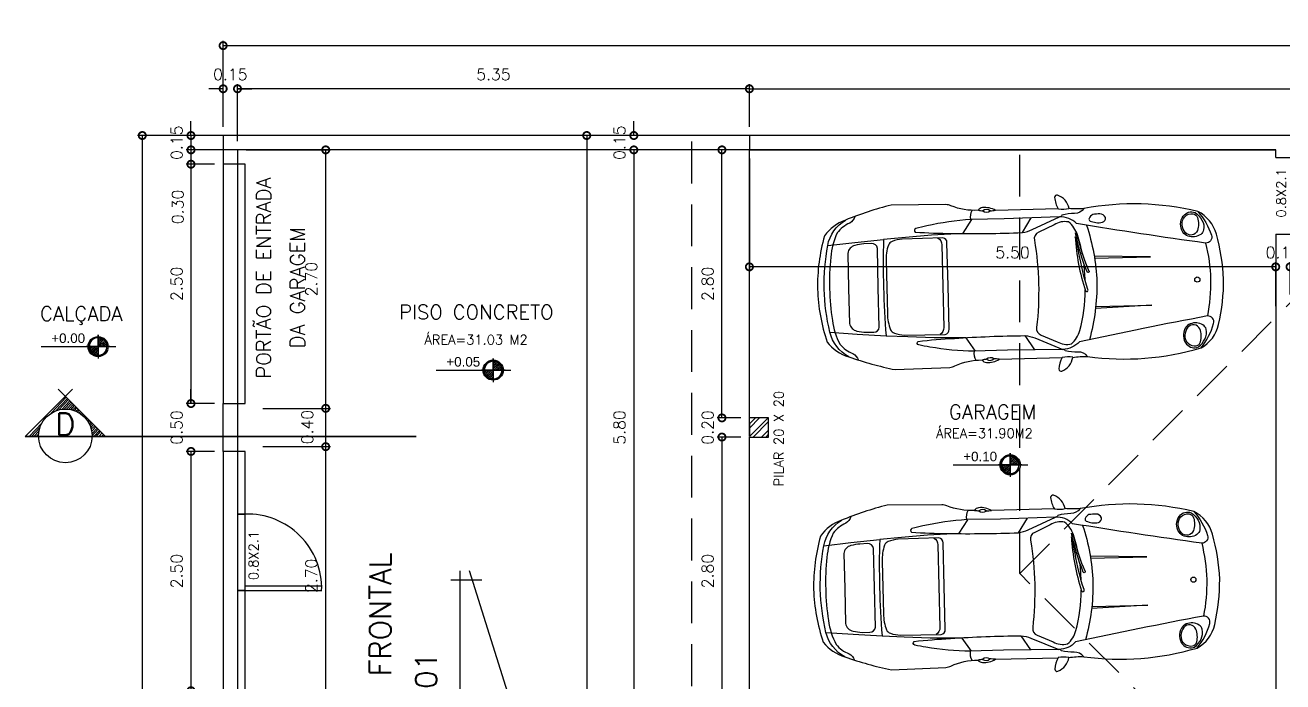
# Model space of a CAD drawing. Extents: x 500 to 638, y 181 to 267.
# Drawn here: x 527.81 to 540.95, y 232.52 to 239.37 of the extents above; entities that cross this region are included whole.
import ezdxf
from ezdxf.enums import TextEntityAlignment as Align

# ---------------------------------------------------------------- set-up
doc = ezdxf.new("R2010")
doc.units = 0
doc.header["$LTSCALE"] = 7
doc.linetypes.add('HIDDEN2', pattern=[0.1875, 0.125, -0.0625])
doc.layers.get('0').update_dxf_attribs({"linetype": 'CONTINUOUS'})
doc.layers.get('DEFPOINTS').update_dxf_attribs({"linetype": 'CONTINUOUS'})
for name, color, linetype in [('ACESSÓRIO', 2, 'CONTINUOUS'), ('ALVENARIA', 7, 'CONTINUOUS'), ('ALVENARIA1', 44, 'CONTINUOUS'), ('COBERTURA', 6, 'CONTINUOUS'), ('COTA', 1, 'CONTINUOUS'), ('JAPOR', 142, 'CONTINUOUS'), ('TEXTO2', 40, 'CONTINUOUS'), ('TEXTO3', 3, 'CONTINUOUS')]:
    doc.layers.add(name, color=color, linetype=linetype)
doc.styles.add('ARIALN', font='arial.ttf')
doc.styles.add('SIMPLEX', font='SIMPLEX.SHX')
doc.dimstyles.new('DIM50', dxfattribs={"dimtxt": 0.12, "dimasz": 0.15, "dimexe": 0.05, "dimexo": 0.09, "dimgap": 0.09, "dimtad": 1, "dimzin": 0, "dimdsep": 46, "dimtxsty": 'SIMPLEX', "dimblk1": 'DOTSMALL', "dimblk2": 'DOTSMALL', "dimsah": 1, "dimcen": 0.09, "dimadec": 0, "dimazin": 0, "dimtfac": 1, "dimtix": 1, "dimtofl": 0, "dimtmove": 2, "dimatfit": 3, "dimldrblk": 'DOTSMALL', "dimfxl": 1, "dimtolj": 1, "dimtzin": 0, "dimarcsym": 0})

# ---------------------------------------------------------------- blocks, each defined once
blk = doc.blocks.new('_DOTSMALL')
at = {"color": 0, "linetype": 'ByBlock', "const_width": 0.5}
blk.add_lwpolyline([(-0.0625, 0, 1), (0.0625, 0, 1)], format="xyb", close=True, dxfattribs=at)
blk = doc.blocks.new('*D19')
at = {"layer": 'COTA', "color": 0, "lineweight": -2}
for p, q in [((535.309, 238.072), (534.119, 238.072)), ((534.169, 238.072), (534.169, 232.272)), ((535.309, 232.272), (534.119, 232.272))]:
    blk.add_line(p, q, dxfattribs=at)
at = {"layer": 'DEFPOINTS', "color": 0}
for p in [(535.399, 238.072), (534.169, 232.272), (535.399, 232.272)]:
    blk.add_point(p, dxfattribs=at)
at = {"layer": 'COTA', "color": 0, "lineweight": -2, "xscale": 0.15, "yscale": 0.15, "zscale": 0.15}
for p, rotation in [((534.169, 238.072), 90), ((534.169, 232.272), 270)]:
    blk.add_blockref('_DOTSMALL', p, dxfattribs=dict(at, rotation=rotation))
at = {"layer": 'COTA', "color": 0, "insert": (534.019, 235.172), "char_height": 0.12, "attachment_point": 5, "rotation": 90, "style": 'SIMPLEX'}
blk.add_mtext('\\A1;5.80', dxfattribs=at)
blk = doc.blocks.new('A$C64AB04FE')
at = {"layer": 'ACESSÓRIO'}
for points in [[(4.245, 0.919, 0.073985), (4.159, 1.473, 0.153936), (3.936, 1.633, 0.035069), (3.454, 1.779), (2.883, 1.77, 0.080758), (2.831, 1.756, -0.111291), (2.545, 1.701, 0.222022), (2.5, 1.728, 0.155977), (2.365, 1.697), (1.709, 1.697, 0.115278), (1.745, 1.815, 0.541385), (1.714, 1.838, 0.273922), (1.597, 1.697, -0.044974), (1.441, 1.693, 0.105774), (0.253, 1.632, 0.212201), (0.064, 1.391, 0.055723), (0, 0.919, 0.055723), (0.064, 0.447, 0.212201), (0.253, 0.206, 0.105774), (1.441, 0.146, -0.044974), (1.597, 0.142, 0.273922), (1.714, 0, 0.541385), (1.745, 0.023, 0.115278), (1.709, 0.142), (2.365, 0.142, 0.155977), (2.5, 0.11, 0.222022), (2.545, 0.137, -0.111291), (2.831, 0.082, 0.080758), (2.883, 0.069), (3.454, 0.059, 0.035069), (3.936, 0.205, 0.153936), (4.159, 0.365, 0.073985)], [(0.413, 1.42, 0.318262), (0.405, 1.588, 0.336631), (0.28, 1.621, 0.107863), (0.211, 1.541, 0.176217), (0.196, 1.438, 0.204198), (0.228, 1.392, 0.234058), (0.361, 1.378, 0.162353)], [(0.386, 1.413, 0.163341), (0.42, 1.496, 0.213722), (0.389, 1.58, 0.243766), (0.303, 1.608, 0.291481), (0.257, 1.568, 0.158425), (0.262, 1.433, 0.556548)], [(2.881, 0.919), (2.881, 0.467, 0.388823), (2.924, 0.415), (3.349, 0.419, 0.078172), (3.454, 0.44, 0.196108), (3.493, 0.476, 0.096829), (3.521, 0.645), (3.521, 0.919), (3.521, 1.193, 0.096829), (3.493, 1.362, 0.196108), (3.454, 1.398, 0.078172), (3.349, 1.42), (2.924, 1.424, 0.388823), (2.881, 1.371)], [(3.61, 0.919), (3.61, 0.508, 0.407574), (3.67, 0.456), (3.749, 0.458, 0.03281), (3.844, 0.472, 0.311096), (3.92, 0.553), (3.92, 0.919), (3.92, 1.285, 0.311096), (3.844, 1.366, 0.03281), (3.749, 1.381), (3.67, 1.382, 0.407574), (3.61, 1.33)], [(1.539, 0.438, 0.066931), (1.446, 1.004, 1.115799), (1.42, 0.993, -0.036962), (1.505, 0.61, 0.02456)], [(1.424, 0.809, -0.043566), (1.537, 0.399, -0.084927), (1.51, 0.465, 0.037508), (1.408, 0.796, -1.353737)], [(0.413, 0.418, -0.318262), (0.405, 0.25, -0.336631), (0.28, 0.217, -0.107863), (0.211, 0.298, -0.176217), (0.196, 0.4, -0.204198), (0.228, 0.447, -0.234058), (0.361, 0.46, -0.162353)], [(0.386, 0.425, -0.163341), (0.42, 0.342, -0.213722), (0.389, 0.258, -0.243766), (0.303, 0.23, -0.291481), (0.257, 0.27, -0.158425), (0.262, 0.405, -0.556548)], [(1.39, 0.25, 0.383263), (1.38, 0.278, 0.054412), (1.32, 0.296, 0.109062), (1.251, 0.294, 0.400423), (1.219, 0.246, 0.320332), (1.276, 0.207, 0.05979), (1.349, 0.211, 0.197788)]]:
    blk.add_lwpolyline(points, format="xyb", close=True, dxfattribs=at)
for points in [[(0.253, 1.632, 0.101535), (0.116, 1.38, 0.52292), (0.179, 1.3, 0.007101), (1.523, 1.537, -0.204495), (1.698, 1.611), (2.276, 1.604), (2.625, 1.607, -0.038718), (3.087, 1.553, -0.010841), (3.202, 1.528, -0.648), (3.209, 1.49, -0.015753), (2.828, 1.468, -0.014486), (2.091, 1.458, -0.071916), (1.987, 1.485), (1.698, 1.611)], [(1.441, 1.693, 0.242846), (1.54, 1.643, -0.066443), (1.673, 1.627, 0.284222), (1.698, 1.611, 0.284222)], [(2.625, 1.607, 0.192613), (2.609, 1.702, 0.192613)], [(3.836, 0.169, -0.178742), (3.892, 0.237, 0.128631), (4.025, 0.337, 0.089194), (4.098, 0.589, 0.036776), (4.119, 0.919, 0.036776), (4.098, 1.249, 0.089194), (4.025, 1.501, 0.128631), (3.892, 1.601, -0.178742), (3.836, 1.67)], [(3.936, 1.633, -0.211518), (4.128, 1.372, -0.047818), (4.176, 0.919, -0.047818), (4.128, 0.466, -0.211518), (3.936, 0.205, -0.211518)], [(1.418, 0.321, -0.070312), (1.325, 0.919, -0.070312), (1.418, 1.517)], [(1.471, 0.614, 0.031083), (1.516, 0.419, 0.14503), (1.606, 0.282, 0.190771), (1.757, 0.308), (1.92, 0.382, 0.400838), (1.966, 0.464, -0.031829), (1.934, 0.919, -0.031829), (1.966, 1.375, 0.400838), (1.92, 1.456), (1.757, 1.53, 0.190771), (1.606, 1.556, 0.14503), (1.516, 1.419, 0.06672), (1.449, 0.997)], [(2.706, 0.375), (3.04, 0.383), (3.313, 0.401), (3.542, 0.416, 0.016855), (3.555, 0.919, 0.016855), (3.542, 1.423), (3.313, 1.438), (3.04, 1.455), (2.706, 1.463)], [(2.977, 0.415, -0.278411), (2.936, 0.488), (2.936, 0.919), (2.936, 1.351, -0.278411), (2.977, 1.423)], [(0.179, 0.538, -0.051873), (0.136, 0.919, -0.051873), (0.179, 1.3)], [(1.448, 0.893, 0.027717), (1.457, 0.714, 0.14503)], [(0.253, 0.206, -0.101535), (0.116, 0.458, -0.52292), (0.179, 0.538, -0.007101), (1.523, 0.301, 0.204495), (1.698, 0.227), (2.276, 0.234), (2.625, 0.231, 0.038718), (3.087, 0.286, 0.010841), (3.202, 0.311, 0.648), (3.209, 0.348, 0.015753), (2.828, 0.371, 0.014486), (2.091, 0.381, 0.071916), (1.987, 0.353), (1.698, 0.227)], [(1.441, 0.146, -0.242846), (1.54, 0.195, 0.066443), (1.673, 0.211, -0.284222), (1.698, 0.227, -0.284222)], [(2.625, 0.231, -0.192613), (2.609, 0.136, -0.192613)]]:
    blk.add_lwpolyline(points, format="xyb", dxfattribs=at)
for points in [[(2.091, 1.458), (1.994, 1.608)], [(2.709, 1.467), (2.615, 1.607)], [(4.128, 1.372), (3.843, 1.398), (3.542, 1.423)], [(1.343, 1.172), (0.757, 1.172), (1.346, 1.193)], [(1.343, 0.667), (0.757, 0.667), (1.346, 0.646)], [(4.128, 0.466), (3.843, 0.44), (3.542, 0.416)], [(2.091, 0.381), (1.994, 0.231)], [(2.709, 0.371), (2.615, 0.232)]]:
    blk.add_lwpolyline(points, dxfattribs=at)
blk.add_circle((0.275, 0.917), 0.0266, dxfattribs=at)
for centre, radius, start, end in [((1.653, 1.991), 0.3, 259.298, 280.702), ((2.44, 2.256), 0.564, 262.3343, 268.0614), ((2.461, 1.645), 0.0619, 53.34, 130.5245), ((2.458, 1.739), 0.06, 231.9068, 311.9577), ((2.44, 2.256), 0.564, 275.8996, 280.6987), ((1.653, -0.153), 0.3, 79.298, 100.702), ((2.44, -0.418), 0.564, 91.9386, 97.6657), ((2.458, 0.099), 0.06, 48.0423, 128.0932), ((2.461, 0.193), 0.0619, 229.4755, 306.66), ((2.44, -0.418), 0.564, 79.3013, 84.1004)]:
    blk.add_arc(centre, radius, start, end, dxfattribs=at)
blk = doc.blocks.new('*D21')
at = {"layer": 'COTA', "color": 0, "lineweight": -2}
for p, q in [((534.169, 238.222), (534.169, 238.372)), ((535.309, 238.222), (534.119, 238.222)), ((535.309, 238.072), (534.119, 238.072)), ((534.169, 238.072), (534.169, 237.922))]:
    blk.add_line(p, q, dxfattribs=at)
at = {"layer": 'DEFPOINTS', "color": 0}
for p in [(535.399, 238.222), (534.169, 238.072), (535.399, 238.072)]:
    blk.add_point(p, dxfattribs=at)
at = {"layer": 'COTA', "color": 0, "lineweight": -2, "xscale": 0.15, "yscale": 0.15, "zscale": 0.15}
for p, rotation in [((534.169, 238.222), 270), ((534.169, 238.072), 90)]:
    blk.add_blockref('_DOTSMALL', p, dxfattribs=dict(at, rotation=rotation))
at = {"layer": 'COTA', "color": 0, "insert": (534.019, 238.147), "char_height": 0.12, "attachment_point": 5, "rotation": 90, "style": 'SIMPLEX'}
blk.add_mtext('\\A1;0.15', dxfattribs=at)
blk = doc.blocks.new('*D37')
at = {"layer": 'COTA', "color": 0, "lineweight": -2}
for p, q in [((540.877, 236.44), (540.877, 236.9)), ((541.027, 236.562), (541.027, 236.9)), ((540.877, 236.85), (540.727, 236.85)), ((541.027, 236.85), (541.177, 236.85))]:
    blk.add_line(p, q, dxfattribs=at)
at = {"layer": 'DEFPOINTS', "color": 0}
for p in [(540.877, 236.85), (541.027, 236.472), (540.877, 236.35)]:
    blk.add_point(p, dxfattribs=at)
at = {"layer": 'COTA', "color": 0, "lineweight": -2, "xscale": 0.15, "yscale": 0.15, "zscale": 0.15}
blk.add_blockref('_DOTSMALL', (540.877, 236.85), dxfattribs=at)
at = {"layer": 'COTA', "color": 0, "lineweight": -2, "xscale": 0.15, "yscale": 0.15, "zscale": 0.15, "rotation": 180}
blk.add_blockref('_DOTSMALL', (541.027, 236.85), dxfattribs=at)
at = {"layer": 'COTA', "color": 0, "insert": (540.952, 237), "char_height": 0.12, "attachment_point": 5, "style": 'SIMPLEX'}
blk.add_mtext('\\A1;0.15', dxfattribs=at)
blk = doc.blocks.new('*D38')
at = {"layer": 'COTA', "color": 0, "lineweight": -2}
for p, q in [((535.377, 237.982), (535.377, 236.8)), ((540.877, 236.44), (540.877, 236.9)), ((540.877, 236.85), (535.377, 236.85))]:
    blk.add_line(p, q, dxfattribs=at)
at = {"layer": 'DEFPOINTS', "color": 0}
for p in [(535.377, 238.072), (535.377, 236.85), (540.877, 236.35)]:
    blk.add_point(p, dxfattribs=at)
at = {"layer": 'COTA', "color": 0, "lineweight": -2, "xscale": 0.15, "yscale": 0.15, "zscale": 0.15, "rotation": 180}
blk.add_blockref('_DOTSMALL', (535.377, 236.85), dxfattribs=at)
at = {"layer": 'COTA', "color": 0, "lineweight": -2, "xscale": 0.15, "yscale": 0.15, "zscale": 0.15}
blk.add_blockref('_DOTSMALL', (540.877, 236.85), dxfattribs=at)
at = {"layer": 'COTA', "color": 0, "insert": (538.127, 237), "char_height": 0.12, "attachment_point": 5, "style": 'SIMPLEX'}
blk.add_mtext('\\A1;5.50', dxfattribs=at)
blk = doc.blocks.new('*D40')
at = {"layer": 'COTA', "color": 0, "lineweight": -2}
for p, q in [((535.287, 238.222), (533.627, 238.222)), ((533.677, 238.222), (533.677, 225.222)), ((535.287, 225.222), (533.627, 225.222))]:
    blk.add_line(p, q, dxfattribs=at)
at = {"layer": 'DEFPOINTS', "color": 0}
for p in [(535.377, 238.222), (533.677, 225.222), (535.377, 225.222)]:
    blk.add_point(p, dxfattribs=at)
at = {"layer": 'COTA', "color": 0, "lineweight": -2, "xscale": 0.15, "yscale": 0.15, "zscale": 0.15}
for p, rotation in [((533.677, 238.222), 90), ((533.677, 225.222), 270)]:
    blk.add_blockref('_DOTSMALL', p, dxfattribs=dict(at, rotation=rotation))
at = {"layer": 'COTA', "color": 0, "insert": (533.527, 231.722), "char_height": 0.12, "attachment_point": 5, "rotation": 90, "style": 'SIMPLEX'}
blk.add_mtext('\\A1;13.00', dxfattribs=at)
blk = doc.blocks.new('*D84')
at = {"layer": 'COTA', "color": 0, "lineweight": -2}
for p, q in [((530.027, 238.162), (530.027, 238.76)), ((535.377, 238.71), (530.027, 238.71)), ((535.377, 238.312), (535.377, 238.76))]:
    blk.add_line(p, q, dxfattribs=at)
at = {"layer": 'DEFPOINTS', "color": 0}
for p in [(530.027, 238.71), (535.377, 238.222), (530.027, 238.072)]:
    blk.add_point(p, dxfattribs=at)
at = {"layer": 'COTA', "color": 0, "lineweight": -2, "xscale": 0.15, "yscale": 0.15, "zscale": 0.15, "rotation": 180}
blk.add_blockref('_DOTSMALL', (530.027, 238.71), dxfattribs=at)
at = {"layer": 'COTA', "color": 0, "lineweight": -2, "xscale": 0.15, "yscale": 0.15, "zscale": 0.15}
blk.add_blockref('_DOTSMALL', (535.377, 238.71), dxfattribs=at)
at = {"layer": 'COTA', "color": 0, "insert": (532.702, 238.86), "char_height": 0.12, "attachment_point": 5, "style": 'SIMPLEX'}
blk.add_mtext('\\A1;5.35', dxfattribs=at)
blk = doc.blocks.new('*D85')
at = {"layer": 'COTA', "color": 0, "lineweight": -2}
for p, q in [((529.877, 238.71), (529.727, 238.71)), ((529.877, 238.312), (529.877, 238.76)), ((530.027, 238.162), (530.027, 238.76)), ((530.027, 238.71), (530.177, 238.71))]:
    blk.add_line(p, q, dxfattribs=at)
at = {"layer": 'DEFPOINTS', "color": 0}
for p in [(529.877, 238.71), (529.877, 238.222), (530.027, 238.072)]:
    blk.add_point(p, dxfattribs=at)
at = {"layer": 'COTA', "color": 0, "lineweight": -2, "xscale": 0.15, "yscale": 0.15, "zscale": 0.15}
blk.add_blockref('_DOTSMALL', (529.877, 238.71), dxfattribs=at)
at = {"layer": 'COTA', "color": 0, "lineweight": -2, "xscale": 0.15, "yscale": 0.15, "zscale": 0.15, "rotation": 180}
blk.add_blockref('_DOTSMALL', (530.027, 238.71), dxfattribs=at)
at = {"layer": 'COTA', "color": 0, "insert": (529.952, 238.86), "char_height": 0.12, "attachment_point": 5, "style": 'SIMPLEX'}
blk.add_mtext('\\A1;0.15', dxfattribs=at)
blk = doc.blocks.new('*D87')
at = {"layer": 'COTA', "color": 0, "lineweight": -2}
for p, q in [((529.877, 238.312), (529.877, 239.211)), ((529.877, 239.161), (547.547, 239.161)), ((564.877, 239.161), (548.207, 239.161)), ((564.877, 238.312), (564.877, 239.211))]:
    blk.add_line(p, q, dxfattribs=at)
at = {"layer": 'DEFPOINTS', "color": 0}
for p in [(564.877, 239.161), (529.877, 238.222), (564.877, 238.222)]:
    blk.add_point(p, dxfattribs=at)
at = {"layer": 'COTA', "color": 0, "lineweight": -2, "xscale": 0.15, "yscale": 0.15, "zscale": 0.15, "rotation": 180}
blk.add_blockref('_DOTSMALL', (529.877, 239.161), dxfattribs=at)
at = {"layer": 'COTA', "color": 0, "lineweight": -2, "xscale": 0.15, "yscale": 0.15, "zscale": 0.15}
blk.add_blockref('_DOTSMALL', (564.877, 239.161), dxfattribs=at)
at = {"layer": 'COTA', "color": 0, "insert": (547.877, 239.296), "char_height": 0.12, "attachment_point": 5, "style": 'SIMPLEX'}
blk.add_mtext('\\A1;35.00', dxfattribs=at)
blk = doc.blocks.new('*D89')
at = {"layer": 'COTA', "color": 0, "lineweight": -2}
for p, q in [((529.541, 238.222), (529.541, 238.372)), ((530.549, 238.222), (529.491, 238.222)), ((530.699, 238.072), (529.491, 238.072)), ((529.541, 238.072), (529.541, 237.922))]:
    blk.add_line(p, q, dxfattribs=at)
at = {"layer": 'DEFPOINTS', "color": 0}
for p in [(529.541, 238.222), (530.639, 238.222), (530.789, 238.072)]:
    blk.add_point(p, dxfattribs=at)
at = {"layer": 'COTA', "color": 0, "lineweight": -2, "xscale": 0.15, "yscale": 0.15, "zscale": 0.15}
for p, rotation in [((529.541, 238.222), 270), ((529.541, 238.072), 90)]:
    blk.add_blockref('_DOTSMALL', p, dxfattribs=dict(at, rotation=rotation))
at = {"layer": 'COTA', "color": 0, "insert": (529.391, 238.147), "char_height": 0.12, "attachment_point": 5, "rotation": 90, "style": 'SIMPLEX'}
blk.add_mtext('\\A1;0.15', dxfattribs=at)
blk = doc.blocks.new('*D132')
at = {"layer": 'COTA', "color": 0, "lineweight": -2}
for p, q in [((530.549, 238.222), (529.491, 238.222)), ((529.541, 238.222), (529.541, 237.922)), ((529.787, 237.922), (529.491, 237.922))]:
    blk.add_line(p, q, dxfattribs=at)
at = {"layer": 'DEFPOINTS', "color": 0}
for p in [(530.639, 238.222), (529.541, 237.922), (529.877, 237.922)]:
    blk.add_point(p, dxfattribs=at)
at = {"layer": 'COTA', "color": 0, "lineweight": -2, "xscale": 0.15, "yscale": 0.15, "zscale": 0.15}
for p, rotation in [((529.541, 238.222), 90), ((529.541, 237.922), 270)]:
    blk.add_blockref('_DOTSMALL', p, dxfattribs=dict(at, rotation=rotation))
at = {"layer": 'COTA', "color": 0, "insert": (529.403, 237.476), "char_height": 0.12, "attachment_point": 5, "rotation": 90, "style": 'SIMPLEX'}
blk.add_mtext('\\A1;0.30', dxfattribs=at)
blk = doc.blocks.new('*D133')
at = {"layer": 'COTA', "color": 0, "lineweight": -2}
for p, q in [((529.787, 237.922), (529.491, 237.922)), ((529.541, 237.922), (529.541, 235.422)), ((529.787, 235.422), (529.491, 235.422))]:
    blk.add_line(p, q, dxfattribs=at)
at = {"layer": 'DEFPOINTS', "color": 0}
for p in [(529.877, 237.922), (529.541, 235.422), (529.877, 235.422)]:
    blk.add_point(p, dxfattribs=at)
at = {"layer": 'COTA', "color": 0, "lineweight": -2, "xscale": 0.15, "yscale": 0.15, "zscale": 0.15}
for p, rotation in [((529.541, 237.922), 90), ((529.541, 235.422), 270)]:
    blk.add_blockref('_DOTSMALL', p, dxfattribs=dict(at, rotation=rotation))
at = {"layer": 'COTA', "color": 0, "insert": (529.391, 236.672), "char_height": 0.12, "attachment_point": 5, "rotation": 90, "style": 'SIMPLEX'}
blk.add_mtext('\\A1;2.50', dxfattribs=at)
blk = doc.blocks.new('*D134')
at = {"layer": 'COTA', "color": 0, "lineweight": -2}
for p, q in [((529.541, 235.422), (529.541, 235.572)), ((529.787, 235.422), (529.491, 235.422)), ((529.787, 234.922), (529.491, 234.922)), ((529.541, 234.922), (529.541, 234.772))]:
    blk.add_line(p, q, dxfattribs=at)
at = {"layer": 'DEFPOINTS', "color": 0}
for p in [(529.877, 235.422), (529.541, 234.922), (529.877, 234.922)]:
    blk.add_point(p, dxfattribs=at)
at = {"layer": 'COTA', "color": 0, "lineweight": -2, "xscale": 0.15, "yscale": 0.15, "zscale": 0.15}
for p, rotation in [((529.541, 235.422), 270), ((529.541, 234.922), 90)]:
    blk.add_blockref('_DOTSMALL', p, dxfattribs=dict(at, rotation=rotation))
at = {"layer": 'COTA', "color": 0, "insert": (529.391, 235.172), "char_height": 0.12, "attachment_point": 5, "rotation": 90, "style": 'SIMPLEX'}
blk.add_mtext('\\A1;0.50', dxfattribs=at)
blk = doc.blocks.new('*D135')
at = {"layer": 'COTA', "color": 0, "lineweight": -2}
for p, q in [((529.787, 234.922), (529.491, 234.922)), ((529.541, 234.922), (529.541, 232.422)), ((529.787, 232.422), (529.491, 232.422))]:
    blk.add_line(p, q, dxfattribs=at)
at = {"layer": 'DEFPOINTS', "color": 0}
for p in [(529.877, 234.922), (529.541, 232.422), (529.877, 232.422)]:
    blk.add_point(p, dxfattribs=at)
at = {"layer": 'COTA', "color": 0, "lineweight": -2, "xscale": 0.15, "yscale": 0.15, "zscale": 0.15}
for p, rotation in [((529.541, 234.922), 90), ((529.541, 232.422), 270)]:
    blk.add_blockref('_DOTSMALL', p, dxfattribs=dict(at, rotation=rotation))
at = {"layer": 'COTA', "color": 0, "insert": (529.391, 233.672), "char_height": 0.12, "attachment_point": 5, "rotation": 90, "style": 'SIMPLEX'}
blk.add_mtext('\\A1;2.50', dxfattribs=at)
blk = doc.blocks.new('*D139')
at = {"layer": 'COTA', "color": 0, "lineweight": -2}
for p, q in [((529.787, 238.222), (528.982, 238.222)), ((529.032, 238.222), (529.032, 225.222)), ((529.787, 225.222), (528.982, 225.222))]:
    blk.add_line(p, q, dxfattribs=at)
at = {"layer": 'DEFPOINTS', "color": 0}
for p in [(529.877, 238.222), (529.032, 225.222), (529.877, 225.222)]:
    blk.add_point(p, dxfattribs=at)
at = {"layer": 'COTA', "color": 0, "lineweight": -2, "xscale": 0.15, "yscale": 0.15, "zscale": 0.15}
for p, rotation in [((529.032, 238.222), 90), ((529.032, 225.222), 270)]:
    blk.add_blockref('_DOTSMALL', p, dxfattribs=dict(at, rotation=rotation))
at = {"layer": 'COTA', "color": 0, "insert": (528.882, 231.722), "char_height": 0.12, "attachment_point": 5, "rotation": 90, "style": 'SIMPLEX'}
blk.add_mtext('\\A1;13.00', dxfattribs=at)
blk = doc.blocks.new('*D141')
at = {"layer": 'COTA', "color": 0, "lineweight": -2}
for p, q in [((530.292, 234.972), (530.999, 234.972)), ((530.949, 232.272), (530.949, 234.972)), ((530.129, 232.272), (530.999, 232.272))]:
    blk.add_line(p, q, dxfattribs=at)
at = {"layer": 'DEFPOINTS', "color": 0}
for p in [(530.202, 234.972), (530.949, 234.972), (530.039, 232.272)]:
    blk.add_point(p, dxfattribs=at)
at = {"layer": 'COTA', "color": 0, "lineweight": -2, "xscale": 0.15, "yscale": 0.15, "zscale": 0.15}
for p, rotation in [((530.949, 234.972), 90), ((530.949, 232.272), 270)]:
    blk.add_blockref('_DOTSMALL', p, dxfattribs=dict(at, rotation=rotation))
at = {"layer": 'COTA', "color": 0, "insert": (530.799, 233.622), "char_height": 0.12, "attachment_point": 5, "rotation": 90, "style": 'SIMPLEX'}
blk.add_mtext('\\A1;2.70', dxfattribs=at)
blk = doc.blocks.new('*D142')
at = {"layer": 'COTA', "color": 0, "lineweight": -2}
for p, q in [((530.292, 235.372), (530.999, 235.372)), ((530.949, 234.972), (530.949, 235.372)), ((530.292, 234.972), (530.999, 234.972))]:
    blk.add_line(p, q, dxfattribs=at)
at = {"layer": 'DEFPOINTS', "color": 0}
for p in [(530.202, 235.372), (530.949, 235.372), (530.202, 234.972)]:
    blk.add_point(p, dxfattribs=at)
at = {"layer": 'COTA', "color": 0, "lineweight": -2, "xscale": 0.15, "yscale": 0.15, "zscale": 0.15}
for p, rotation in [((530.949, 235.372), 90), ((530.949, 234.972), 270)]:
    blk.add_blockref('_DOTSMALL', p, dxfattribs=dict(at, rotation=rotation))
at = {"layer": 'COTA', "color": 0, "insert": (530.757, 235.176), "char_height": 0.12, "attachment_point": 5, "rotation": 90, "style": 'SIMPLEX'}
blk.add_mtext('\\A1;0.40', dxfattribs=at)
blk = doc.blocks.new('*D143')
at = {"layer": 'COTA', "color": 0, "lineweight": -2}
for p, q in [((530.117, 238.072), (530.999, 238.072)), ((530.949, 235.372), (530.949, 238.072)), ((530.292, 235.372), (530.999, 235.372))]:
    blk.add_line(p, q, dxfattribs=at)
at = {"layer": 'DEFPOINTS', "color": 0}
for p in [(530.027, 238.072), (530.949, 238.072), (530.202, 235.372)]:
    blk.add_point(p, dxfattribs=at)
at = {"layer": 'COTA', "color": 0, "lineweight": -2, "xscale": 0.15, "yscale": 0.15, "zscale": 0.15}
for p, rotation in [((530.949, 238.072), 90), ((530.949, 235.372), 270)]:
    blk.add_blockref('_DOTSMALL', p, dxfattribs=dict(at, rotation=rotation))
at = {"layer": 'COTA', "color": 0, "insert": (530.799, 236.722), "char_height": 0.12, "attachment_point": 5, "rotation": 90, "style": 'SIMPLEX'}
blk.add_mtext('\\A1;2.70', dxfattribs=at)
blk = doc.blocks.new('*D144')
at = {"layer": 'COTA', "color": 0, "lineweight": -2}
for p, q in [((535.377, 238.312), (535.377, 238.76)), ((535.377, 238.71), (559.856, 238.71)), ((559.856, 238.162), (559.856, 238.76))]:
    blk.add_line(p, q, dxfattribs=at)
at = {"layer": 'DEFPOINTS', "color": 0}
for p in [(559.856, 238.71), (535.377, 238.222), (559.856, 238.072)]:
    blk.add_point(p, dxfattribs=at)
at = {"layer": 'COTA', "color": 0, "lineweight": -2, "xscale": 0.15, "yscale": 0.15, "zscale": 0.15, "rotation": 180}
blk.add_blockref('_DOTSMALL', (535.377, 238.71), dxfattribs=at)
at = {"layer": 'COTA', "color": 0, "lineweight": -2, "xscale": 0.15, "yscale": 0.15, "zscale": 0.15}
blk.add_blockref('_DOTSMALL', (559.856, 238.71), dxfattribs=at)
at = {"layer": 'COTA', "color": 0, "insert": (547.617, 238.86), "char_height": 0.12, "attachment_point": 5, "style": 'SIMPLEX'}
blk.add_mtext('\\A1;24.50', dxfattribs=at)
blk = doc.blocks.new('*D160')
at = {"layer": 'COTA', "color": 0, "lineweight": -2}
for p, q in [((535.287, 238.072), (535.04, 238.072)), ((535.09, 235.272), (535.09, 238.072)), ((535.287, 235.272), (535.04, 235.272))]:
    blk.add_line(p, q, dxfattribs=at)
at = {"layer": 'DEFPOINTS', "color": 0}
for p in [(535.09, 238.072), (535.377, 238.072), (535.377, 235.272)]:
    blk.add_point(p, dxfattribs=at)
at = {"layer": 'COTA', "color": 0, "lineweight": -2, "xscale": 0.15, "yscale": 0.15, "zscale": 0.15}
for p, rotation in [((535.09, 238.072), 90), ((535.09, 235.272), 270)]:
    blk.add_blockref('_DOTSMALL', p, dxfattribs=dict(at, rotation=rotation))
at = {"layer": 'COTA', "color": 0, "insert": (534.94, 236.672), "char_height": 0.12, "attachment_point": 5, "rotation": 90, "style": 'SIMPLEX'}
blk.add_mtext('\\A1;2.80', dxfattribs=at)
blk = doc.blocks.new('*D161')
at = {"layer": 'COTA', "color": 0, "lineweight": -2}
for p, q in [((535.09, 235.272), (535.09, 235.422)), ((535.287, 235.272), (535.04, 235.272)), ((535.287, 235.072), (535.04, 235.072)), ((535.09, 235.072), (535.09, 234.922))]:
    blk.add_line(p, q, dxfattribs=at)
at = {"layer": 'DEFPOINTS', "color": 0}
for p in [(535.377, 235.272), (535.09, 235.072), (535.377, 235.072)]:
    blk.add_point(p, dxfattribs=at)
at = {"layer": 'COTA', "color": 0, "lineweight": -2, "xscale": 0.15, "yscale": 0.15, "zscale": 0.15}
for p, rotation in [((535.09, 235.272), 270), ((535.09, 235.072), 90)]:
    blk.add_blockref('_DOTSMALL', p, dxfattribs=dict(at, rotation=rotation))
at = {"layer": 'COTA', "color": 0, "insert": (534.94, 235.172), "char_height": 0.12, "attachment_point": 5, "rotation": 90, "style": 'SIMPLEX'}
blk.add_mtext('\\A1;0.20', dxfattribs=at)
blk = doc.blocks.new('*D162')
at = {"layer": 'COTA', "color": 0, "lineweight": -2}
for p, q in [((535.287, 235.072), (535.04, 235.072)), ((535.09, 235.072), (535.09, 232.272)), ((535.219, 232.272), (535.04, 232.272))]:
    blk.add_line(p, q, dxfattribs=at)
at = {"layer": 'DEFPOINTS', "color": 0}
for p in [(535.377, 235.072), (535.09, 232.272), (535.309, 232.272)]:
    blk.add_point(p, dxfattribs=at)
at = {"layer": 'COTA', "color": 0, "lineweight": -2, "xscale": 0.15, "yscale": 0.15, "zscale": 0.15}
for p, rotation in [((535.09, 235.072), 90), ((535.09, 232.272), 270)]:
    blk.add_blockref('_DOTSMALL', p, dxfattribs=dict(at, rotation=rotation))
at = {"layer": 'COTA', "color": 0, "insert": (534.94, 233.672), "char_height": 0.12, "attachment_point": 5, "rotation": 90, "style": 'SIMPLEX'}
blk.add_mtext('\\A1;2.80', dxfattribs=at)

msp = doc.modelspace()

# ---------------------------------------------------------------- hatches: boundary and pattern name
at = {"layer": 'ALVENARIA1'}
h = msp.add_hatch(dxfattribs=at)
h.set_pattern_fill('ANSI32', color=256, scale=0.25, style=0)
h.set_pattern_definition([(45, (0, 0), (-0.06629126, 0.06629126), []), (45, (0.04419, 0), (-0.06629126, 0.06629126), [])])
h.paths.add_polyline_path([(535.577, 235.272), (535.377, 235.272), (535.377, 235.072), (535.577, 235.072)])

# ---------------------------------------------------------------- linework, layer by layer
at = {"layer": 'ALVENARIA'}
for p, q in [((564.877, 238.222), (529.877, 238.222)), ((529.877, 238.222), (529.877, 237.923)), ((559.656, 238.222), (535.377, 238.222)), ((535.377, 238.222), (535.377, 238.072)), ((535.377, 238.072), (540.877, 238.072)), ((540.877, 237.992), (540.877, 238.072)), ((530.027, 237.923), (529.877, 237.923)), ((540.877, 237.992), (541.027, 237.992)), ((540.877, 237.192), (540.877, 232.272)), ((540.877, 237.192), (541.027, 237.192)), ((529.877, 235.422), (530.027, 235.422)), ((529.877, 234.922), (529.877, 235.422)), ((530.027, 235.422), (530.027, 234.922)), ((530.027, 234.922), (529.877, 234.922))]:
    msp.add_line(p, q, dxfattribs=at)
msp.add_lwpolyline([(540.877, 238.072), (530.027, 238.072), (530.027, 237.923)], dxfattribs=at)
at = {"layer": 'ALVENARIA1'}
for p, q in [((535.377, 235.272), (535.377, 238.072)), ((529.877, 237.923), (529.877, 235.422)), ((535.377, 235.077), (535.377, 235.272)), ((535.377, 232.272), (535.377, 235.072)), ((529.877, 234.922), (529.877, 232.421))]:
    msp.add_line(p, q, dxfattribs=at)
at = {"layer": 'ALVENARIA1', "linetype": 'ByBlock', "ltscale": 0.15}
for p, q in [((527.808, 235.077), (528.302, 235.573)), ((528.648, 235.078), (528.152, 235.573)), ((528.081, 235.322), (528.237, 235.488)), ((528.126, 235.344), (528.25, 235.475)), ((528.161, 235.355), (528.262, 235.463)), ((528.19, 235.361), (528.275, 235.451)), ((528.216, 235.363), (528.287, 235.438)), ((528.241, 235.363), (528.299, 235.426)), ((528.263, 235.362), (528.312, 235.414)), ((528.284, 235.358), (528.324, 235.401)), ((528.303, 235.353), (528.337, 235.389)), ((528.322, 235.348), (528.349, 235.376)), ((528.339, 235.341), (528.361, 235.364)), ((528.356, 235.333), (528.374, 235.352)), ((528.372, 235.324), (528.386, 235.339)), ((528.387, 235.314), (528.399, 235.327)), ((528.401, 235.304), (528.411, 235.315)), ((528.414, 235.293), (528.423, 235.302)), ((528.427, 235.281), (528.436, 235.29)), ((528.439, 235.268), (528.448, 235.278)), ((527.85, 235.077), (527.983, 235.218)), ((527.875, 235.077), (527.963, 235.171)), ((528.45, 235.254), (528.461, 235.265)), ((528.461, 235.24), (528.473, 235.253)), ((528.47, 235.224), (528.485, 235.24)), ((528.479, 235.208), (528.498, 235.228)), ((528.487, 235.191), (528.51, 235.216)), ((528.494, 235.173), (528.523, 235.203)), ((528.499, 235.153), (528.535, 235.191)), ((528.501, 235.078), (528.572, 235.154)), ((528.504, 235.132), (528.547, 235.179)), ((528.507, 235.11), (528.56, 235.166)), ((528.525, 235.078), (528.585, 235.142)), ((527.808, 235.077), (528.651, 235.078)), ((527.808, 235.077), (531.895, 235.077)), ((531.895, 235.077), (527.808, 235.077)), ((527.899, 235.077), (527.954, 235.136)), ((527.923, 235.077), (527.95, 235.106)), ((527.947, 235.077), (527.949, 235.08)), ((528.549, 235.078), (528.597, 235.129)), ((528.578, 235.078), (528.612, 235.115)), ((528.607, 235.078), (528.628, 235.1)), ((528.648, 235.078), (528.648, 235.078)), ((532.258, 233.579), (532.58, 233.579)), ((532.351, 233.673), (532.351, 232.176)), ((532.972, 232.02), (532.453, 233.673))]:
    msp.add_line(p, q, dxfattribs=at)
at = {"layer": 'ALVENARIA1'}
for points in [[(535.377, 235.072), (535.577, 235.072), (535.577, 235.272), (535.377, 235.272)], [(535.377, 235.21), (535.377, 235.077)]]:
    msp.add_lwpolyline(points, dxfattribs=at)
at = {"layer": 'ALVENARIA1', "linetype": 'ByBlock', "ltscale": 0.15}
msp.add_circle((528.228, 235.084), 0.28, dxfattribs=at)
at = {"layer": 'COBERTURA', "linetype": 'HIDDEN2', "ltscale": 0.5}
for p, q in [((534.776, 227.221), (534.776, 238.222)), ((538.202, 233.646), (538.202, 238.222)), ((538.202, 233.646), (541.627, 237.072)), ((539.701, 232.147), (538.202, 233.646))]:
    msp.add_line(p, q, dxfattribs=at)
at = {"layer": 'JAPOR'}
for p, q in [((530.107, 234.268), (530.027, 234.268)), ((530.027, 234.268), (530.107, 234.268)), ((530.107, 233.468), (530.027, 233.468)), ((530.027, 233.468), (530.107, 233.468)), ((530.107, 233.468), (530.107, 233.518)), ((530.107, 233.518), (530.907, 233.518)), ((530.107, 233.468), (530.907, 233.468))]:
    msp.add_line(p, q, dxfattribs=at)
for points in [[(530.027, 235.421), (530.107, 235.421), (530.107, 237.923), (530.027, 237.923)], [(530.027, 232.42), (530.107, 232.42), (530.107, 234.922), (530.027, 234.922)]]:
    msp.add_lwpolyline(points, close=True, dxfattribs=at)
msp.add_arc((530.132, 233.493), 0.775, 358.1524, 91.8476, dxfattribs=at)
at = {"layer": 'TEXTO2'}
for p, q in [((528.57, 236.14), (528.57, 235.892)), ((528.57, 236.017), (528.57, 236.14)), ((527.974, 236.017), (528.755, 236.017)), ((528.694, 236.017), (528.447, 236.017)), ((528.48, 236.018), (528.661, 236.018)), ((532.699, 235.771), (532.699, 235.893)), ((532.699, 235.893), (532.699, 235.646)), ((532.103, 235.77), (532.883, 235.77)), ((532.823, 235.771), (532.576, 235.771)), ((532.609, 235.771), (532.789, 235.771)), ((538.102, 234.904), (538.102, 234.657)), ((538.102, 234.782), (538.102, 234.904)), ((537.506, 234.781), (538.286, 234.781)), ((538.225, 234.782), (537.979, 234.782)), ((538.011, 234.782), (538.192, 234.782))]:
    msp.add_line(p, q, dxfattribs=at)
at = {"layer": 'TEXTO2', "const_width": 0.0068}
for points in [[(528.663, 236.017, 0.00165), (528.663, 236.018, 0.412282), (528.57, 236.112, 1)], [(528.656, 236.017, 0.00165), (528.656, 236.018, 0.412282), (528.57, 236.104, 0.412282)], [(528.648, 236.017, 0.001965), (528.648, 236.018, 0.411913), (528.57, 236.097, 1)], [(528.641, 236.017, 0.001965), (528.641, 236.018, 0.411913), (528.57, 236.089, 0.411913)], [(528.633, 236.017, 0.002428), (528.633, 236.018, 0.411372), (528.57, 236.082, 1)], [(528.626, 236.017, 0.002428), (528.626, 236.018, 0.411372), (528.57, 236.074, 0.411372)], [(528.618, 236.017, 0.003176), (528.618, 236.018, 0.410497), (528.57, 236.067, 1)], [(528.611, 236.017, 0.003176), (528.611, 236.018, 0.410497), (528.57, 236.059, 0.410497)], [(528.476, 236.017, 0.414214), (528.57, 235.924, 0.412282)], [(528.484, 236.017, 0.414214), (528.57, 235.932, 0.414214)], [(528.491, 236.018, 0.416517), (528.57, 235.939, 0.411913)], [(528.499, 236.018, 0.416517), (528.57, 235.947, 0.416517)], [(528.506, 236.018, 0.417061), (528.57, 235.954, 0.411372)], [(528.514, 236.018, 0.417061), (528.57, 235.962, 0.417061)], [(528.521, 236.018, 0.41794), (528.57, 235.969, 0.410497)], [(528.529, 236.018, 0.41794), (528.57, 235.977, 0.41794)], [(528.536, 236.018, 0.419603), (528.57, 235.984, 0.408844)], [(528.544, 236.018, 0.419603), (528.57, 235.992, 0.419603)], [(528.551, 236.018, 0.419603), (528.57, 235.999, 0.419603)], [(528.559, 236.018, 0.419603), (528.57, 236.007, 0.419603)], [(528.566, 236.018, 0.419603), (528.57, 236.014, 0.419603)], [(528.573, 236.018, 0.004592), (528.573, 236.018, 0.408844), (528.57, 236.022, 0.408844)], [(528.603, 236.017, 0.004592), (528.603, 236.018, 0.408844), (528.57, 236.052, 1)], [(528.596, 236.017, 0.004592), (528.596, 236.018, 0.408844), (528.57, 236.044, 0.408844)], [(528.588, 236.018, 0.004592), (528.588, 236.018, 0.408844), (528.57, 236.037, 0.408844)], [(528.581, 236.018, 0.004592), (528.581, 236.018, 0.408844), (528.57, 236.029, 0.408844)], [(532.792, 235.771, 0.00165), (532.792, 235.771, 0.412282), (532.699, 235.865, 1)], [(532.785, 235.771, 0.00165), (532.785, 235.771, 0.412282), (532.699, 235.858, 0.412282)], [(532.777, 235.771, 0.001965), (532.777, 235.771, 0.411913), (532.699, 235.85, 1)], [(532.77, 235.771, 0.001965), (532.77, 235.771, 0.411913), (532.699, 235.843, 0.411913)], [(532.762, 235.771, 0.002428), (532.762, 235.771, 0.411372), (532.699, 235.835, 1)], [(532.755, 235.771, 0.002428), (532.755, 235.771, 0.411372), (532.699, 235.828, 0.411372)], [(532.747, 235.771, 0.003176), (532.747, 235.771, 0.410497), (532.699, 235.82, 1)], [(532.74, 235.771, 0.003176), (532.74, 235.771, 0.410497), (532.699, 235.813, 0.410497)], [(532.732, 235.771, 0.004592), (532.732, 235.771, 0.408844), (532.699, 235.805, 1)], [(532.725, 235.771, 0.004592), (532.725, 235.771, 0.408844), (532.699, 235.798, 0.408844)], [(532.605, 235.771, 0.414214), (532.699, 235.678, 0.412282)], [(532.612, 235.771, 0.414214), (532.699, 235.685, 0.414214)], [(532.62, 235.771, 0.416517), (532.699, 235.693, 0.411913)], [(532.627, 235.771, 0.416517), (532.699, 235.7, 0.416517)], [(532.635, 235.771, 0.417061), (532.699, 235.708, 0.411372)], [(532.642, 235.771, 0.417061), (532.699, 235.715, 0.417061)], [(532.65, 235.771, 0.41794), (532.699, 235.723, 0.410497)], [(532.657, 235.771, 0.41794), (532.699, 235.73, 0.41794)], [(532.665, 235.771, 0.419603), (532.699, 235.738, 0.408844)], [(532.672, 235.771, 0.419603), (532.699, 235.745, 0.419603)], [(532.68, 235.771, 0.419603), (532.699, 235.753, 0.419603)], [(532.687, 235.771, 0.419603), (532.699, 235.76, 0.419603)], [(532.695, 235.771, 0.419603), (532.699, 235.768, 0.419603)], [(532.71, 235.771, 0.004592), (532.71, 235.771, 0.408844), (532.699, 235.783, 0.408844)], [(532.702, 235.771, 0.004592), (532.702, 235.771, 0.408844), (532.699, 235.775, 0.408844)], [(532.717, 235.771, 0.004592), (532.717, 235.771, 0.408844), (532.699, 235.79, 0.408844)], [(538.195, 234.782, 0.00165), (538.195, 234.782, 0.412282), (538.102, 234.876, 1)], [(538.007, 234.782, 0.414214), (538.102, 234.689, 0.412282)], [(538.015, 234.782, 0.414214), (538.102, 234.696, 0.414214)], [(538.022, 234.782, 0.416517), (538.102, 234.704, 0.411913)], [(538.03, 234.782, 0.416517), (538.102, 234.711, 0.416517)], [(538.037, 234.782, 0.417061), (538.102, 234.719, 0.411372)], [(538.045, 234.782, 0.417061), (538.102, 234.726, 0.417061)], [(538.052, 234.782, 0.41794), (538.102, 234.734, 0.410497)], [(538.06, 234.782, 0.41794), (538.102, 234.741, 0.41794)], [(538.067, 234.782, 0.419603), (538.102, 234.749, 0.408844)], [(538.075, 234.782, 0.419603), (538.102, 234.756, 0.419603)], [(538.082, 234.782, 0.419603), (538.101, 234.764, 0.419603)], [(538.09, 234.782, 0.419603), (538.101, 234.771, 0.419603)], [(538.097, 234.782, 0.419603), (538.101, 234.779, 0.419603)], [(538.187, 234.782, 0.00165), (538.187, 234.782, 0.412282), (538.102, 234.868, 0.412282)], [(538.18, 234.782, 0.001965), (538.18, 234.782, 0.411913), (538.102, 234.861, 1)], [(538.172, 234.782, 0.001965), (538.172, 234.782, 0.411913), (538.102, 234.853, 0.411913)], [(538.165, 234.782, 0.002428), (538.165, 234.782, 0.411372), (538.102, 234.846, 1)], [(538.157, 234.782, 0.002428), (538.157, 234.782, 0.411372), (538.102, 234.838, 0.411372)], [(538.15, 234.782, 0.003176), (538.15, 234.782, 0.410497), (538.102, 234.831, 1)], [(538.142, 234.782, 0.003176), (538.142, 234.782, 0.410497), (538.102, 234.823, 0.410497)], [(538.135, 234.782, 0.004592), (538.135, 234.782, 0.408844), (538.102, 234.816, 1)], [(538.127, 234.782, 0.004592), (538.127, 234.782, 0.408844), (538.102, 234.808, 0.408844)], [(538.12, 234.782, 0.004592), (538.12, 234.782, 0.408844), (538.101, 234.801, 0.408844)], [(538.112, 234.782, 0.004592), (538.112, 234.782, 0.408844), (538.101, 234.793, 0.408844)], [(538.105, 234.782, 0.004592), (538.105, 234.782, 0.408844), (538.101, 234.786, 0.408844)]]:
    msp.add_lwpolyline(points, format="xyb", dxfattribs=at)
at = {"layer": 'TEXTO2'}
for centre in [(528.57, 236.017), (532.699, 235.771), (538.102, 234.782)]:
    msp.add_circle(centre, 0.105, dxfattribs=at)
for centre, radius, start, end in [((528.57, 236.018), 0.0949, 270, 180), ((528.57, 236.018), 0.0921, 270, 180), ((528.57, 236.017), 0.0952, 0, 90), ((528.57, 236.017), 0.0944, 0, 90), ((528.57, 236.017), 0.0928, 0, 90), ((528.57, 236.017), 0.0952, 180, 270), ((528.57, 236.017), 0.0944, 180, 270), ((528.57, 236.017), 0.0928, 180, 270), ((532.699, 235.771), 0.0949, 270, 180), ((532.699, 235.771), 0.0921, 270, 180), ((532.699, 235.771), 0.0952, 0, 90), ((532.699, 235.771), 0.0944, 0, 90), ((532.699, 235.771), 0.0928, 0, 90), ((532.699, 235.771), 0.0952, 180, 270), ((532.699, 235.771), 0.0944, 180, 270), ((532.699, 235.771), 0.0928, 180, 270), ((538.101, 234.782), 0.0949, 270, 180), ((538.102, 234.782), 0.0944, 180, 270), ((538.102, 234.782), 0.0952, 180, 270), ((538.101, 234.782), 0.0921, 270, 180), ((538.102, 234.782), 0.0928, 180, 270), ((538.102, 234.782), 0.0952, 0, 90), ((538.102, 234.782), 0.0944, 0, 90), ((538.102, 234.782), 0.0928, 0, 90)]:
    msp.add_arc(centre, radius, start, end, dxfattribs=at)

# ---------------------------------------------------------------- block references
at = {"layer": 'ACESSÓRIO', "rotation": 181.4262403437013}
for p in [(540.31, 237.641), (540.269, 234.506)]:
    msp.add_blockref('A$C64AB04FE', p, dxfattribs=at)

# ---------------------------------------------------------------- texts
at = {"layer": 'ALVENARIA1', "linetype": 'ByBlock', "ltscale": 0.15, "style": 'SIMPLEX'}
msp.add_text('D', height=0.23, dxfattribs=at).set_placement((528.125, 235.091))
at = {"layer": 'TEXTO2', "style": 'SIMPLEX'}
for p in [(540.984, 237.622), (530.245, 233.834)]:
    msp.add_text('0.8X2.1', height=0.1, rotation=90, dxfattribs=at).set_placement(p, align=Align.CENTER)
at = {"layer": 'TEXTO2'}
for s, style, p in [('+0.00', 'ARIALN', (528.081, 236.055)), ('ÁREA=31.03 M2', 'SIMPLEX', (531.98, 236.039)), ('+0.05', 'ARIALN', (532.21, 235.808)), ('ÁREA=31.90M2', 'SIMPLEX', (537.327, 235.061)), ('+0.10', 'ARIALN', (537.612, 234.819))]:
    msp.add_text(s, height=0.1, dxfattribs=dict(at, style=style)).set_placement(p)
at = {"layer": 'TEXTO2', "style": 'SIMPLEX'}
msp.add_text('PILAR 20 X 20', height=0.1, rotation=90, dxfattribs=at).set_placement((535.733, 234.556))
at = {"layer": 'TEXTO3', "style": 'SIMPLEX'}
for s, p in [('PORTÃO DE ENTRADA ', (530.376, 236.785)), ('DA GARAGEM', (530.729, 236.634))]:
    msp.add_text(s, height=0.15, rotation=90, dxfattribs=at).set_placement(p, align=Align.CENTER)
for s, p in [('CALÇADA', (528.394, 236.286)), ('PISO CONCRETO', (532.523, 236.302)), ('GARAGEM', (537.918, 235.26))]:
    msp.add_text(s, height=0.15, dxfattribs=at).set_placement(p, align=Align.CENTER)
for s, p in [('FACHADA FRONTAL', (531.633, 233.865)), ('VISTA 01', (532.111, 232.827))]:
    msp.add_text(s, height=0.225, rotation=90, dxfattribs=at).set_placement(p, align=Align.RIGHT)

# ---------------------------------------------------------------- dimensions: what is measured, and where the dimension line sits
at = {"layer": 'COTA'}
dim = msp.add_linear_dim(base=(564.877, 239.161), p1=(529.877, 238.222), p2=(564.877, 238.222), dimstyle='DIM50', dxfattribs=at)
dim.commit()
dim.dimension.update_dxf_attribs({"geometry": '*D87', "text_midpoint": (547.877, 239.296), "dimtype": 160})
for base, p1, p2, picture, middle in [((529.877, 238.71), (530.027, 238.072), (529.877, 238.222), '*D85', (529.952, 238.86)), ((530.027, 238.71), (535.377, 238.222), (530.027, 238.072), '*D84', (532.702, 238.86)), ((535.377, 236.85), (540.877, 236.35), (535.377, 238.072), '*D38', (538.127, 237)), ((540.877, 236.85), (541.027, 236.472), (540.877, 236.35), '*D37', (540.952, 237))]:
    dim = msp.add_linear_dim(base=base, p1=p1, p2=p2, dimstyle='DIM50', dxfattribs=at)
    dim.commit()
    dim.dimension.update_dxf_attribs({"geometry": picture, "text_midpoint": middle})
dim = msp.add_linear_dim(base=(559.856, 238.71), p1=(535.377, 238.222), p2=(559.856, 238.072), text='24.50', dimstyle='DIM50', dxfattribs=at)
dim.commit()
dim.dimension.update_dxf_attribs({"geometry": '*D144', "text_midpoint": (547.617, 238.86)})
for base, p1, p2, picture, middle in [((529.541, 238.222), (530.789, 238.072), (530.639, 238.222), '*D89', (529.391, 238.147)), ((534.169, 238.072), (535.399, 238.222), (535.399, 238.072), '*D21', (534.019, 238.147)), ((529.032, 225.222), (529.877, 238.222), (529.877, 225.222), '*D139', (528.882, 231.722)), ((533.677, 225.222), (535.377, 238.222), (535.377, 225.222), '*D40', (533.527, 231.722)), ((530.949, 238.072), (530.202, 235.372), (530.027, 238.072), '*D143', (530.799, 236.722)), ((534.169, 232.272), (535.399, 238.072), (535.399, 232.272), '*D19', (534.019, 235.172)), ((535.09, 238.072), (535.377, 235.272), (535.377, 238.072), '*D160', (534.94, 236.672)), ((529.541, 235.422), (529.877, 237.922), (529.877, 235.422), '*D133', (529.391, 236.672)), ((529.541, 234.922), (529.877, 235.422), (529.877, 234.922), '*D134', (529.391, 235.172)), ((535.09, 235.072), (535.377, 235.272), (535.377, 235.072), '*D161', (534.94, 235.172)), ((530.949, 234.972), (530.039, 232.272), (530.202, 234.972), '*D141', (530.799, 233.622)), ((535.09, 232.272), (535.377, 235.072), (535.309, 232.272), '*D162', (534.94, 233.672)), ((529.541, 232.422), (529.877, 234.922), (529.877, 232.422), '*D135', (529.391, 233.672))]:
    dim = msp.add_linear_dim(base=base, p1=p1, p2=p2, angle=90, dimstyle='DIM50', dxfattribs=at)
    dim.commit()
    dim.dimension.update_dxf_attribs({"geometry": picture, "text_midpoint": middle})
for base, p1, p2, picture, middle in [((529.541, 237.922), (530.639, 238.222), (529.877, 237.922), '*D132', (529.403, 237.476)), ((530.949, 235.372), (530.202, 234.972), (530.202, 235.372), '*D142', (530.757, 235.176))]:
    dim = msp.add_linear_dim(base=base, p1=p1, p2=p2, angle=90, dimstyle='DIM50', dxfattribs=at)
    dim.commit()
    dim.dimension.update_dxf_attribs({"geometry": picture, "text_midpoint": middle, "dimtype": 160})

doc.saveas('drawing.dxf')
